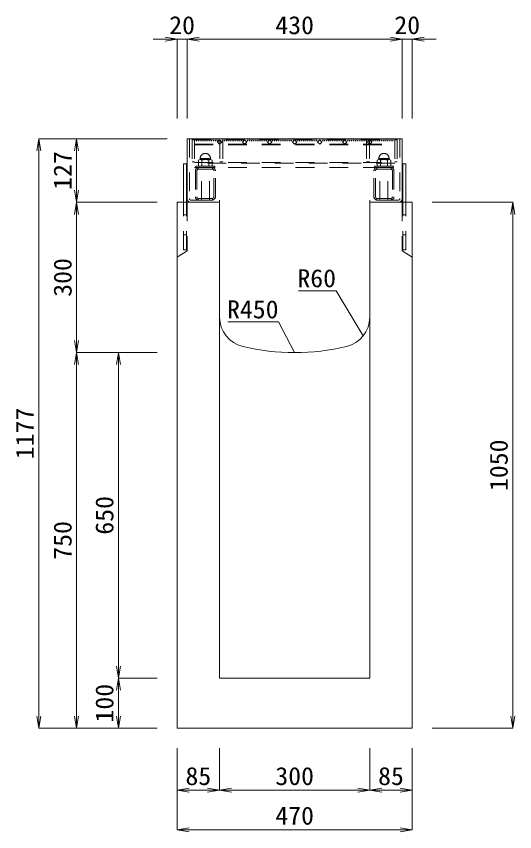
# Model space of a CAD drawing. Units: millimetres at full size; some dimension numbers follow another scale. Extents: x -734 to 58102, y 49499 to 87169.
# Drawn here: x 9753 to 10749, y 64966 to 66594 of the extents above; entities that cross this region are included whole.
import ezdxf
from ezdxf.enums import TextEntityAlignment as Align

# ---------------------------------------------------------------- set-up
doc = ezdxf.new("R2010")
doc.units = ezdxf.units.MM
doc.header["$LTSCALE"] = 50
doc.linetypes.add('USER1', pattern=[1.35, 0.75, -0.6])
for name, color, linetype, lineweight in [('寸法線', 7, 'Continuous', 13), ('引出線', 4, 'Continuous', 13), ('本体', 2, 'Continuous', 20), ('ｸﾞﾚｰﾁﾝｸﾞ', 7, 'USER1', 9)]:
    doc.layers.add(name, color=color, linetype=linetype, lineweight=lineweight)
doc.styles.add('ＭＳ 明朝', font='')
doc.styles.get('ＭＳ 明朝').set_extended_font_data('MS Mincho')

# ---------------------------------------------------------------- blocks, each defined once
blk = doc.blocks.new('open_arrow')
at = {"color": 0, "linetype": 'Continuous', "lineweight": -2}
blk.add_lwpolyline([(7.5, 1.25), (0, 0), (7.5, -1.25)], dxfattribs=at)

msp = doc.modelspace()

# ---------------------------------------------------------------- linework, layer by layer
at = {"layer": '寸法線'}
for p, q in [((10142.5, 66548.39), (10026.5, 66548.39)), ((10074.5, 66389.67), (10074.5, 66548.39)), ((10094.5, 66548.39), (10524.5, 66548.39)), ((10094.5, 66389.67), (10094.5, 66548.39)), ((10094.5, 66389.67), (10094.5, 66548.39)), ((10476.5, 66548.39), (10592.5, 66548.39)), ((10524.5, 66389.67), (10524.5, 66548.39)), ((10524.5, 66389.67), (10524.5, 66548.39)), ((10544.5, 66389.67), (10544.5, 66548.39)), ((9798.14, 65172.65), (9798.14, 66349.65)), ((10054.48, 66349.65), (9798.14, 66349.65)), ((9873.69, 66349.65), (9873.69, 66222.65)), ((10054.48, 66349.65), (9873.69, 66349.65)), ((10034.48, 66222.65), (9873.69, 66222.65)), ((9873.69, 66222.65), (9873.69, 65922.65)), ((10034.48, 66222.65), (9873.69, 66222.65)), ((10584.52, 66222.65), (10745.31, 66222.65)), ((10745.31, 66222.65), (10745.31, 65172.65)), ((9873.69, 65922.65), (9873.69, 65172.65)), ((10034.48, 65922.65), (9873.69, 65922.65)), ((10034.48, 65922.65), (9873.69, 65922.65)), ((9957.29, 65272.65), (9957.29, 65922.65)), ((10034.48, 65922.65), (9957.29, 65922.65)), ((10034.48, 65272.65), (9957.29, 65272.65)), ((9957.29, 65172.65), (9957.29, 65272.65)), ((10034.48, 65272.65), (9957.29, 65272.65)), ((10034.48, 65172.65), (9798.14, 65172.65)), ((10034.48, 65172.65), (9873.69, 65172.65)), ((10034.48, 65172.65), (9957.29, 65172.65)), ((10584.52, 65172.65), (10745.31, 65172.65)), ((10074.5, 65132.63), (10074.5, 64970.06)), ((10074.5, 65132.63), (10074.5, 65049.11)), ((10159.5, 65132.63), (10159.5, 65049.11)), ((10159.5, 65132.63), (10159.5, 65049.11)), ((10459.5, 65132.63), (10459.5, 65049.11)), ((10459.5, 65132.63), (10459.5, 65049.11)), ((10544.5, 65132.63), (10544.5, 64970.06)), ((10544.5, 65132.63), (10544.5, 65049.11)), ((10074.5, 65049.11), (10159.5, 65049.11)), ((10159.5, 65049.11), (10459.5, 65049.11)), ((10459.5, 65049.11), (10544.5, 65049.11)), ((10074.5, 64970.06), (10544.5, 64970.06))]:
    msp.add_line(p, q, dxfattribs=at)
at = {"layer": '引出線'}
for points in [[(10446.57, 65955.96), (10392.16, 66045.86), (10317.49, 66045.86)], [(10309.5, 65922.65), (10277.28, 65983.79), (10176.27, 65983.79)]]:
    msp.add_lwpolyline(points, dxfattribs=at)
at = {"layer": '本体'}
for p, q in [((10074.5, 66222.65), (10074.5, 65172.65)), ((10074.5, 66222.65), (10159.5, 66222.65)), ((10159.5, 65993.17), (10159.5, 66222.65)), ((10459.5, 65993.17), (10459.5, 66222.65)), ((10459.5, 66222.65), (10544.5, 66222.65)), ((10544.5, 65172.65), (10544.5, 66222.65)), ((10159.5, 65993.17), (10159.5, 65272.65)), ((10459.5, 65993.17), (10459.5, 65272.65)), ((10159.5, 65272.65), (10459.5, 65272.65)), ((10074.5, 65172.65), (10544.5, 65172.65))]:
    msp.add_line(p, q, dxfattribs=at)
at = {"layer": '本体', "linetype": 'USER1', "lineweight": 9}
for p, q in [((10094.51, 66222.65), (10094.51, 66125.65)), ((10524.51, 66222.65), (10524.51, 66125.65)), ((10074.51, 66113.14), (10094.51, 66125.65)), ((10544.51, 66113.14), (10524.51, 66125.65))]:
    msp.add_line(p, q, dxfattribs=at)
at = {"layer": '本体'}
for centre, radius, start, end in [((10219.5, 65993.17), 60, 180, 256.65785), ((10399.5, 65993.17), 60, 283.34237, 0), ((10309.5, 66372.65), 450, 256.65777, 283.34225)]:
    msp.add_arc(centre, radius, start, end, dxfattribs=at)
at = {"layer": 'ｸﾞﾚｰﾁﾝｸﾞ', "linetype": 'Continuous'}
for p, q in [((10094.5, 66349.65), (10524.5, 66349.65)), ((10094.5, 66230.28), (10094.5, 66349.65)), ((10524.5, 66222.65), (10524.5, 66349.65)), ((10093.5, 66299.64), (10087.5, 66299.64)), ((10087.5, 66222.65), (10087.5, 66299.64)), ((10093.5, 66222.65), (10093.5, 66299.64)), ((10525.5, 66299.64), (10531.5, 66299.64)), ((10525.5, 66222.65), (10525.5, 66299.64)), ((10531.5, 66222.65), (10531.5, 66299.64))]:
    msp.add_line(p, q, dxfattribs=at)
at = {"layer": 'ｸﾞﾚｰﾁﾝｸﾞ'}
for p, q in [((10099, 66349.65), (10099, 66230.15)), ((10104.5, 66347.15), (10104.5, 66303.15)), ((10109, 66347.15), (10109, 66303.15)), ((10109, 66347.15), (10109, 66292.15)), ((10112.2, 66347.15), (10113.1, 66345.05)), ((10113.1, 66345.05), (10114, 66347.15)), ((10116, 66347.15), (10116.9, 66345.05)), ((10116.9, 66345.05), (10117.8, 66347.15)), ((10119.8, 66347.15), (10120.7, 66345.05)), ((10120.7, 66345.05), (10121.6, 66347.15)), ((10123.6, 66347.15), (10124.5, 66345.05)), ((10124.5, 66345.05), (10125.4, 66347.15)), ((10127.4, 66347.15), (10128.3, 66345.05)), ((10128.3, 66345.05), (10129.2, 66347.15)), ((10131.2, 66347.15), (10132.1, 66345.05)), ((10132.1, 66345.05), (10133, 66347.15)), ((10135, 66347.15), (10135.9, 66345.05)), ((10135.9, 66345.05), (10136.8, 66347.15)), ((10138.8, 66347.15), (10139.7, 66345.05)), ((10139.7, 66345.05), (10140.6, 66347.15)), ((10142.6, 66347.15), (10143.5, 66345.05)), ((10143.5, 66345.05), (10144.4, 66347.15)), ((10146.4, 66347.15), (10147.3, 66345.05)), ((10147.3, 66345.05), (10148.2, 66347.15)), ((10150.2, 66347.15), (10151.1, 66345.05)), ((10151.1, 66345.05), (10152, 66347.15)), ((10154, 66347.15), (10154.9, 66345.05)), ((10154.9, 66345.05), (10155.8, 66347.15)), ((10159.5, 66347.15), (10155.26, 66342.91)), ((10155.26, 66342.91), (10159.5, 66338.66)), ((10163.74, 66342.91), (10159.5, 66347.15)), ((10159.5, 66338.66), (10163.74, 66342.91)), ((10160, 66347.15), (10160, 66303.15)), ((10164.5, 66347.15), (10165.4, 66345.05)), ((10165.4, 66345.05), (10166.3, 66347.15)), ((10166, 66347.15), (10166, 66303.15)), ((10168.3, 66347.15), (10169.2, 66345.05)), ((10169.2, 66345.05), (10170.1, 66347.15)), ((10172.1, 66347.15), (10173, 66345.05)), ((10173, 66345.05), (10173.9, 66347.15)), ((10175.9, 66347.15), (10176.8, 66345.05)), ((10176.8, 66345.05), (10177.7, 66347.15)), ((10179.7, 66347.15), (10180.6, 66345.05)), ((10180.6, 66345.05), (10181.5, 66347.15)), ((10183.5, 66347.15), (10184.4, 66345.05)), ((10184.4, 66345.05), (10185.3, 66347.15)), ((10187.3, 66347.15), (10188.2, 66345.05)), ((10188.2, 66345.05), (10189.1, 66347.15)), ((10191.1, 66347.15), (10192, 66345.05)), ((10192, 66345.05), (10192.9, 66347.15)), ((10194.9, 66347.15), (10195.8, 66345.05)), ((10195.8, 66345.05), (10196.7, 66347.15)), ((10198.7, 66347.15), (10199.6, 66345.05)), ((10199.6, 66345.05), (10200.5, 66347.15)), ((10202.5, 66347.15), (10203.4, 66345.05)), ((10203.4, 66345.05), (10204.3, 66347.15)), ((10209.5, 66347.15), (10205.26, 66342.91)), ((10205.26, 66342.91), (10209.5, 66338.66)), ((10213.74, 66342.91), (10209.5, 66347.15)), ((10209.5, 66338.66), (10213.74, 66342.91)), ((10214.5, 66347.15), (10215.4, 66345.05)), ((10215.4, 66345.05), (10216.3, 66347.15)), ((10218.3, 66347.15), (10219.2, 66345.05)), ((10219.2, 66345.05), (10220.1, 66347.15)), ((10222.1, 66347.15), (10223, 66345.05)), ((10223, 66345.05), (10223.9, 66347.15)), ((10225.9, 66347.15), (10226.8, 66345.05)), ((10226.8, 66345.05), (10227.7, 66347.15)), ((10229.7, 66347.15), (10230.6, 66345.05)), ((10230.6, 66345.05), (10231.5, 66347.15)), ((10233.5, 66347.15), (10234.4, 66345.05)), ((10234.4, 66345.05), (10235.3, 66347.15)), ((10237.3, 66347.15), (10238.2, 66345.05)), ((10238.2, 66345.05), (10239.1, 66347.15)), ((10241.1, 66347.15), (10242, 66345.05)), ((10242, 66345.05), (10242.9, 66347.15)), ((10244.9, 66347.15), (10245.8, 66345.05)), ((10245.8, 66345.05), (10246.7, 66347.15)), ((10248.7, 66347.15), (10249.6, 66345.05)), ((10249.6, 66345.05), (10250.5, 66347.15)), ((10252.5, 66347.15), (10253.4, 66345.05)), ((10253.4, 66345.05), (10254.3, 66347.15)), ((10259.5, 66347.15), (10255.26, 66342.91)), ((10255.26, 66342.91), (10259.5, 66338.66)), ((10263.74, 66342.91), (10259.5, 66347.15)), ((10259.5, 66338.66), (10263.74, 66342.91)), ((10264.5, 66347.15), (10265.4, 66345.05)), ((10265.4, 66345.05), (10266.3, 66347.15)), ((10268.3, 66347.15), (10269.2, 66345.05)), ((10269.2, 66345.05), (10270.1, 66347.15)), ((10272.1, 66347.15), (10273, 66345.05)), ((10273, 66345.05), (10273.9, 66347.15)), ((10275.9, 66347.15), (10276.8, 66345.05)), ((10276.8, 66345.05), (10277.7, 66347.15)), ((10279.7, 66347.15), (10280.6, 66345.05)), ((10280.6, 66345.05), (10281.5, 66347.15)), ((10283.5, 66347.15), (10284.4, 66345.05)), ((10284.4, 66345.05), (10285.3, 66347.15)), ((10287.3, 66347.15), (10288.2, 66345.05)), ((10288.2, 66345.05), (10289.1, 66347.15)), ((10291.1, 66347.15), (10292, 66345.05)), ((10292, 66345.05), (10292.9, 66347.15)), ((10294.9, 66347.15), (10295.8, 66345.05)), ((10295.8, 66345.05), (10296.7, 66347.15)), ((10298.7, 66347.15), (10299.6, 66345.05)), ((10299.6, 66345.05), (10300.5, 66347.15)), ((10302.5, 66347.15), (10303.4, 66345.05)), ((10303.4, 66345.05), (10304.3, 66347.15)), ((10309.5, 66347.15), (10305.26, 66342.91)), ((10305.26, 66342.91), (10309.5, 66338.66)), ((10309.5, 66347.15), (10313.74, 66342.91)), ((10313.74, 66342.91), (10309.5, 66338.66)), ((10315.6, 66345.05), (10314.7, 66347.15)), ((10316.5, 66347.15), (10315.6, 66345.05)), ((10319.4, 66345.05), (10318.5, 66347.15)), ((10320.3, 66347.15), (10319.4, 66345.05)), ((10323.2, 66345.05), (10322.3, 66347.15)), ((10324.1, 66347.15), (10323.2, 66345.05)), ((10327, 66345.05), (10326.1, 66347.15)), ((10327.9, 66347.15), (10327, 66345.05)), ((10330.8, 66345.05), (10329.9, 66347.15)), ((10331.7, 66347.15), (10330.8, 66345.05)), ((10334.6, 66345.05), (10333.7, 66347.15)), ((10335.5, 66347.15), (10334.6, 66345.05)), ((10338.4, 66345.05), (10337.5, 66347.15)), ((10339.3, 66347.15), (10338.4, 66345.05)), ((10342.2, 66345.05), (10341.3, 66347.15)), ((10343.1, 66347.15), (10342.2, 66345.05)), ((10346, 66345.05), (10345.1, 66347.15)), ((10346.9, 66347.15), (10346, 66345.05)), ((10349.8, 66345.05), (10348.9, 66347.15)), ((10350.7, 66347.15), (10349.8, 66345.05)), ((10353.6, 66345.05), (10352.7, 66347.15)), ((10354.5, 66347.15), (10353.6, 66345.05)), ((10355.26, 66342.91), (10359.5, 66347.15)), ((10359.5, 66338.66), (10355.26, 66342.91)), ((10359.5, 66347.15), (10363.74, 66342.91)), ((10363.74, 66342.91), (10359.5, 66338.66)), ((10365.6, 66345.05), (10364.7, 66347.15)), ((10366.5, 66347.15), (10365.6, 66345.05)), ((10369.4, 66345.05), (10368.5, 66347.15)), ((10370.3, 66347.15), (10369.4, 66345.05)), ((10373.2, 66345.05), (10372.3, 66347.15)), ((10374.1, 66347.15), (10373.2, 66345.05)), ((10377, 66345.05), (10376.1, 66347.15)), ((10377.9, 66347.15), (10377, 66345.05)), ((10380.8, 66345.05), (10379.9, 66347.15)), ((10381.7, 66347.15), (10380.8, 66345.05)), ((10384.6, 66345.05), (10383.7, 66347.15)), ((10385.5, 66347.15), (10384.6, 66345.05)), ((10388.4, 66345.05), (10387.5, 66347.15)), ((10389.3, 66347.15), (10388.4, 66345.05)), ((10392.2, 66345.05), (10391.3, 66347.15)), ((10393.1, 66347.15), (10392.2, 66345.05)), ((10396, 66345.05), (10395.1, 66347.15)), ((10396.9, 66347.15), (10396, 66345.05)), ((10399.8, 66345.05), (10398.9, 66347.15)), ((10400.7, 66347.15), (10399.8, 66345.05)), ((10403.6, 66345.05), (10402.7, 66347.15)), ((10404.5, 66347.15), (10403.6, 66345.05)), ((10405.26, 66342.91), (10409.5, 66347.15)), ((10409.5, 66338.66), (10405.26, 66342.91)), ((10409.5, 66347.15), (10413.74, 66342.91)), ((10413.74, 66342.91), (10409.5, 66338.66)), ((10415.6, 66345.05), (10414.7, 66347.15)), ((10416.5, 66347.15), (10415.6, 66345.05)), ((10419.4, 66345.05), (10418.5, 66347.15)), ((10420.3, 66347.15), (10419.4, 66345.05)), ((10423.2, 66345.05), (10422.3, 66347.15)), ((10424.1, 66347.15), (10423.2, 66345.05)), ((10427, 66345.05), (10426.1, 66347.15)), ((10427.9, 66347.15), (10427, 66345.05)), ((10430.8, 66345.05), (10429.9, 66347.15)), ((10431.7, 66347.15), (10430.8, 66345.05)), ((10434.6, 66345.05), (10433.7, 66347.15)), ((10435.5, 66347.15), (10434.6, 66345.05)), ((10438.4, 66345.05), (10437.5, 66347.15)), ((10439.3, 66347.15), (10438.4, 66345.05)), ((10442.2, 66345.05), (10441.3, 66347.15)), ((10443.1, 66347.15), (10442.2, 66345.05)), ((10446, 66345.05), (10445.1, 66347.15)), ((10446.9, 66347.15), (10446, 66345.05)), ((10449.8, 66345.05), (10448.9, 66347.15)), ((10450.7, 66347.15), (10449.8, 66345.05)), ((10453.6, 66345.05), (10452.7, 66347.15)), ((10453, 66347.15), (10453, 66303.15)), ((10454.5, 66347.15), (10453.6, 66345.05)), ((10455.26, 66342.91), (10459.5, 66347.15)), ((10459.5, 66338.66), (10455.26, 66342.91)), ((10459, 66347.15), (10459, 66303.15)), ((10459.5, 66347.15), (10463.74, 66342.91)), ((10463.74, 66342.91), (10459.5, 66338.66)), ((10464.1, 66345.05), (10463.2, 66347.15)), ((10465, 66347.15), (10464.1, 66345.05)), ((10467.9, 66345.05), (10467, 66347.15)), ((10468.8, 66347.15), (10467.9, 66345.05)), ((10471.7, 66345.05), (10470.8, 66347.15)), ((10472.6, 66347.15), (10471.7, 66345.05)), ((10475.5, 66345.05), (10474.6, 66347.15)), ((10476.4, 66347.15), (10475.5, 66345.05)), ((10479.3, 66345.05), (10478.4, 66347.15)), ((10480.2, 66347.15), (10479.3, 66345.05)), ((10483.1, 66345.05), (10482.2, 66347.15)), ((10484, 66347.15), (10483.1, 66345.05)), ((10486.9, 66345.05), (10486, 66347.15)), ((10487.8, 66347.15), (10486.9, 66345.05)), ((10490.7, 66345.05), (10489.8, 66347.15)), ((10491.6, 66347.15), (10490.7, 66345.05)), ((10494.5, 66345.05), (10493.6, 66347.15)), ((10495.4, 66347.15), (10494.5, 66345.05)), ((10498.3, 66345.05), (10497.4, 66347.15)), ((10499.2, 66347.15), (10498.3, 66345.05)), ((10502.1, 66345.05), (10501.2, 66347.15)), ((10503, 66347.15), (10502.1, 66345.05)), ((10505.9, 66345.05), (10505, 66347.15)), ((10506.8, 66347.15), (10505.9, 66345.05)), ((10510, 66347.15), (10510, 66303.15)), ((10510, 66347.15), (10510, 66292.15)), ((10514.5, 66347.15), (10514.5, 66303.15)), ((10520, 66349.65), (10520, 66230.15)), ((10109, 66338.65), (10510, 66338.65)), ((10109, 66337.15), (10510, 66337.15)), ((10159.5, 66338.66), (10160, 66339.16)), ((10459.5, 66338.66), (10459, 66339.16)), ((10117.15, 66306.95), (10120.61, 66308.15)), ((10120.61, 66310.15), (10141.39, 66310.15)), ((10120.61, 66308.15), (10120.61, 66310.15)), ((10120.61, 66308.15), (10124.08, 66306.95)), ((10141.39, 66308.15), (10120.61, 66308.15)), ((10124.08, 66306.95), (10131, 66308.15)), ((10131, 66308.15), (10137.93, 66306.95)), ((10137.93, 66306.95), (10141.39, 66308.15)), ((10141.39, 66310.15), (10141.39, 66308.15)), ((10141.39, 66308.15), (10144.85, 66306.95)), ((10477.61, 66308.15), (10474.15, 66306.95)), ((10498.39, 66310.15), (10477.61, 66310.15)), ((10477.61, 66310.15), (10477.61, 66308.15)), ((10481.07, 66306.95), (10477.61, 66308.15)), ((10477.61, 66308.15), (10498.39, 66308.15)), ((10488, 66308.15), (10481.07, 66306.95)), ((10494.92, 66306.95), (10488, 66308.15)), ((10498.39, 66308.15), (10494.92, 66306.95)), ((10498.39, 66308.15), (10498.39, 66310.15)), ((10501.85, 66306.95), (10498.39, 66308.15)), ((10104.5, 66303.15), (10109, 66303.15)), ((10109, 66302.15), (10510, 66302.15)), ((10510, 66300.65), (10109, 66300.65)), ((10109, 66292.15), (10510, 66292.15)), ((10112, 66295.15), (10150, 66295.15)), ((10112, 66295.15), (10131, 66295.15)), ((10112, 66292.15), (10112, 66295.15)), ((10150, 66292.15), (10112, 66292.15)), ((10116.5, 66292.09), (10116.5, 66288.82)), ((10117.15, 66295.15), (10117.15, 66306.95)), ((10131, 66295.15), (10117.15, 66295.15)), ((10144.6, 66292.15), (10117.4, 66292.15)), ((10144.6, 66292.15), (10117.4, 66292.15)), ((10123, 66227.15), (10123, 66292.15)), ((10123, 66292.15), (10139, 66292.15)), ((10124.08, 66295.15), (10124.08, 66306.95)), ((10131, 66295.15), (10124.08, 66295.15)), ((10144.85, 66295.15), (10131, 66295.15)), ((10137.93, 66306.95), (10137.93, 66295.15)), ((10139, 66227.15), (10139, 66292.15)), ((10144.85, 66306.95), (10144.85, 66295.15)), ((10145.5, 66292.09), (10145.5, 66288.82)), ((10150, 66295.15), (10150, 66292.15)), ((10160, 66303.15), (10166, 66303.15)), ((10459, 66303.15), (10453, 66303.15)), ((10507, 66295.15), (10469, 66295.15)), ((10469, 66295.15), (10469, 66292.15)), ((10469, 66292.15), (10507, 66292.15)), ((10473.5, 66292.09), (10473.5, 66288.82)), ((10474.15, 66306.95), (10474.15, 66295.15)), ((10474.15, 66295.15), (10488, 66295.15)), ((10474.4, 66292.15), (10501.6, 66292.15)), ((10474.4, 66292.15), (10501.6, 66292.15)), ((10480, 66227.15), (10480, 66292.15)), ((10496, 66292.15), (10480, 66292.15)), ((10481.07, 66306.95), (10481.07, 66295.15)), ((10488, 66295.15), (10501.85, 66295.15)), ((10507, 66295.15), (10488, 66295.15)), ((10488, 66295.15), (10494.92, 66295.15)), ((10494.92, 66295.15), (10494.92, 66306.95)), ((10496, 66227.15), (10496, 66292.15)), ((10501.85, 66295.15), (10501.85, 66306.95)), ((10502.5, 66292.09), (10502.5, 66288.82)), ((10507, 66292.15), (10507, 66295.15)), ((10514.5, 66303.15), (10510, 66303.15)), ((10111, 66285.75), (10111, 66233.55)), ((10114.2, 66285.75), (10114.2, 66233.55)), ((10144.6, 66288.95), (10117.4, 66288.95)), ((10147.8, 66233.55), (10147.8, 66285.75)), ((10151, 66233.55), (10151, 66285.75)), ((10468, 66233.55), (10468, 66285.75)), ((10471.2, 66233.55), (10471.2, 66285.75)), ((10474.4, 66288.95), (10501.6, 66288.95)), ((10504.8, 66285.75), (10504.8, 66233.55)), ((10508, 66285.75), (10508, 66233.55)), ((10102, 66227.15), (10159.5, 66227.15)), ((10116.5, 66230.48), (10116.5, 66227.21)), ((10117.4, 66230.35), (10144.6, 66230.35)), ((10117.4, 66227.15), (10144.6, 66227.15)), ((10145.5, 66230.48), (10145.5, 66227.21)), ((10159.5, 66227.15), (10159.5, 66222.65)), ((10517, 66227.15), (10459.5, 66227.15)), ((10459.5, 66227.15), (10459.5, 66222.65)), ((10473.5, 66230.48), (10473.5, 66227.21)), ((10501.6, 66230.35), (10474.4, 66230.35)), ((10501.6, 66227.15), (10474.4, 66227.15)), ((10502.5, 66230.48), (10502.5, 66227.21)), ((10087.5, 66127.65), (10087.5, 66222.65)), ((10093.5, 66127.65), (10093.5, 66222.65)), ((10525.5, 66127.65), (10525.5, 66222.65)), ((10531.5, 66127.65), (10531.5, 66222.65)), ((10087.5, 66197.65), (10093.5, 66197.65)), ((10525.5, 66197.65), (10531.5, 66197.65)), ((10087.5, 66157.65), (10093.5, 66157.65)), ((10525.5, 66157.65), (10531.5, 66157.65)), ((10093.5, 66127.65), (10087.5, 66127.65)), ((10525.5, 66127.65), (10531.5, 66127.65))]:
    msp.add_line(p, q, dxfattribs=at)
at = {"layer": 'ｸﾞﾚｰﾁﾝｸﾞ', "lineweight": 5}
msp.add_line((10104.5, 66347.15), (10514.5, 66347.15), dxfattribs=at)
at = {"layer": 'ｸﾞﾚｰﾁﾝｸﾞ'}
for centre, radius, start, end in [((10131, 66310.15), 10.25, 0, 180), ((10488, 66310.15), 10.25, 0, 180), ((10117.4, 66285.75), 6.4, 90, 180), ((10144.6, 66285.75), 6.4, 0, 90), ((10474.4, 66285.75), 6.4, 90, 180), ((10501.6, 66285.75), 6.4, 0, 90), ((10117.4, 66285.75), 3.2, 90, 180), ((10144.6, 66285.75), 3.2, 0, 90), ((10474.4, 66285.75), 3.2, 90, 180), ((10501.6, 66285.75), 3.2, 0, 90), ((10102, 66230.15), 7.5, 179.01874, 270), ((10102, 66230.15), 3, 180, 270), ((10117.4, 66233.55), 6.4, 180, 270), ((10117.4, 66233.55), 3.2, 180, 270), ((10144.6, 66233.55), 6.4, 270, 0), ((10144.6, 66233.55), 3.2, 270, 0), ((10474.4, 66233.55), 6.4, 180, 270), ((10474.4, 66233.55), 3.2, 180, 270), ((10501.6, 66233.55), 6.4, 270, 0), ((10501.6, 66233.55), 3.2, 270, 0), ((10517, 66230.15), 7.5, 270, 0), ((10517, 66230.15), 3, 270, 0)]:
    msp.add_arc(centre, radius, start, end, dxfattribs=at)

# ---------------------------------------------------------------- block references
at = {"layer": '寸法線', "xscale": 3.2, "yscale": 3.2}
for p, rotation in [((10074.5, 66548.39), 180), ((10524.5, 66548.39), 180), ((10524.5, 66548.39), 180), ((9798.14, 66349.65), 270), ((9873.69, 66349.65), 270), ((9873.69, 66222.65), 90), ((9873.69, 66222.65), 270), ((10745.31, 66222.65), 270), ((9873.69, 65922.65), 90), ((9873.69, 65922.65), 270), ((9957.29, 65922.65), 270), ((9957.29, 65272.65), 90), ((9957.29, 65272.65), 270), ((9798.14, 65172.65), 90), ((9873.69, 65172.65), 90), ((9957.29, 65172.65), 90), ((10745.31, 65172.65), 90), ((10159.5, 65049.11), 180), ((10459.5, 65049.11), 180), ((10544.5, 65049.11), 180), ((10544.5, 64970.06), 180)]:
    msp.add_blockref('open_arrow', p, dxfattribs=dict(at, rotation=rotation))
for p in [(10094.5, 66548.39), (10094.5, 66548.39), (10544.5, 66548.39), (10074.5, 65049.11), (10159.5, 65049.11), (10459.5, 65049.11), (10074.5, 64970.06)]:
    msp.add_blockref('open_arrow', p, dxfattribs=at)
at = {"layer": '引出線', "xscale": 0.0533, "yscale": 0.0533}
for p, rotation in [((10446.57, 65955.96), 121.2), ((10309.5, 65922.65), 117.8)]:
    msp.add_blockref('open_arrow', p, dxfattribs=dict(at, rotation=rotation))

# ---------------------------------------------------------------- texts
at = {"layer": '寸法線', "style": 'ＭＳ 明朝', "width": 1.05}
for s, p in [('20', (10084.5, 66576.41)), ('430', (10309.5, 66576.41)), ('20', (10534.5, 66576.41)), ('85', (10117, 65077.13)), ('300', (10309.5, 65077.13)), ('85', (10502, 65077.13)), ('470', (10309.5, 64998.08))]:
    msp.add_text(s, height=36.03, dxfattribs=at).set_placement(p, align=Align.MIDDLE_CENTER)
for s, p in [('127', (9845.67, 66286.15)), ('300', (9845.67, 66072.65)), ('1177', (9770.12, 65761.15)), ('1050', (10717.29, 65697.65)), ('650', (9929.27, 65597.65)), ('750', (9845.67, 65547.65)), ('100', (9929.27, 65222.65))]:
    msp.add_text(s, height=36.03, rotation=90, dxfattribs=at).set_placement(p, align=Align.MIDDLE_CENTER)
at = {"layer": '引出線', "style": 'ＭＳ 明朝', "width": 1.05}
for s, p in [('R60', (10392.16, 66089.06)), ('R450', (10277.28, 66026.99))]:
    msp.add_text(s, height=36.03, dxfattribs=at).set_placement(p, align=Align.TOP_RIGHT)

doc.saveas('drawing.dxf')
